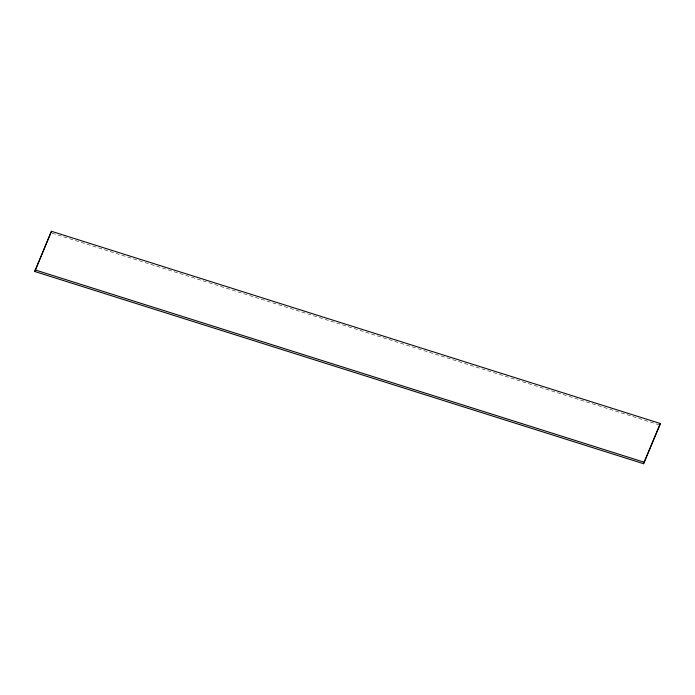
<?xml version="1.0" encoding="UTF-8"?>
<svg xmlns="http://www.w3.org/2000/svg" width="695" height="695" viewBox="0 0 695 695"><rect width="100%" height="100%" fill="white"/><g stroke="black" fill="none" stroke-linecap="round" stroke-linejoin="round"><path stroke-width="0.52" stroke-dasharray="3.48 2.61" d="M52.108 233.199L658.834 424.749"/><path stroke-width="1.04" d="M34.75 271.502L51.447 231.287L660.25 423.498L659.868 425.079L643.553 463.713L34.75 271.502L51.447 231.287M643.553 463.713L660.25 423.498M35.132 269.921L643.935 462.132"/></g></svg>
